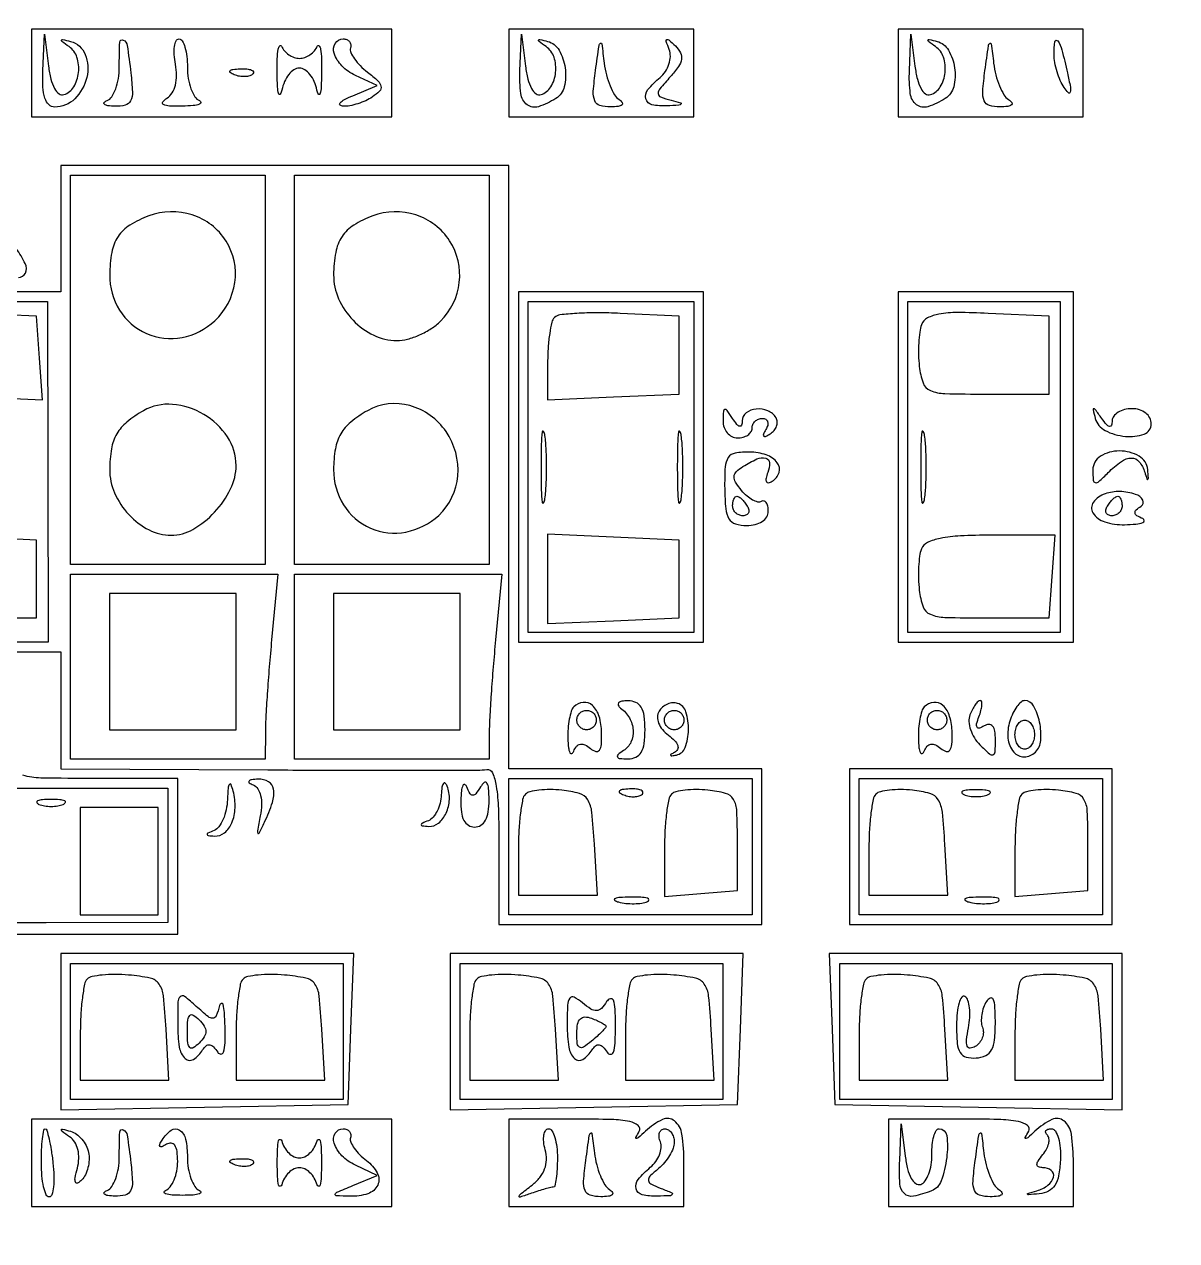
# Model space of a CAD drawing. Extents: x 4 to 1603, y 7 to 792.
# Drawn here: x 1233.2 to 1351.6, y 552.5 to 677.5 of the extents above; entities that cross this region are included whole.
import ezdxf

# ---------------------------------------------------------------- set-up
doc = ezdxf.new("R2010")
doc.units = 0

msp = doc.modelspace()

# ---------------------------------------------------------------- linework, layer by layer
for points in [[(4.463028, 790.750623, 0.090794), (4.267848, 789.688086, 0.000004), (4.202933, 675.011121, 0.000189), (4.180203, 548.51456, 0.000114), (4.244173, 398.5), (4.5, 7.5), (803.751263, 7.249377), (1603.002525, 6.998755), (1602.751263, 399.249377), (1602.5, 791.5), (803.718854, 791.750623, 0.000059), (387.797189, 791.831666, 0.000332), (164.795027, 791.700628, 0.000012), (5.544081, 791.497643, 0.311183)], [(1237.317886, 670.272162, 0.178836), (1238.327549, 671.08086, 0.109038), (1238.820168, 672.546136, 0.106104), (1238.655829, 674.115884, 0.162228), (1237.848393, 675.206304, -0.005656), (1237.117341, 675.731609, -0.312513), (1237.065253, 675.883376, -0.403675), (1237.185467, 675.953533, -0.006782), (1238, 675.743265, -0.235946), (1239.499585, 674.402309, -0.154687), (1239.666859, 672.044519, -0.139221), (1238.42827, 669.844582, -0.197862), (1236.377555, 669, -0.195996), (1235.777066, 669.244791, -0.121262), (1235.369641, 669.90151, -0.067189), (1235.162543, 671.041158, -0.022062), (1235.160037, 672.75), (1235.320074, 676.5), (1235.727923, 673.189295, 0.030425), (1235.972259, 671.872042, 0.063785), (1236.349908, 670.90307, 0.103307), (1236.813252, 670.358423, 0.250393)], [(1286.317886, 670.272162, 0.178836), (1287.327549, 671.08086, 0.109038), (1287.820168, 672.546136, 0.106104), (1287.655829, 674.115884, 0.162228), (1286.848393, 675.206304, -0.005729), (1286.117605, 675.73158, -0.311832), (1286.064993, 675.8844, -0.403373), (1286.18582, 675.955355, -0.006885), (1287, 675.747803, -0.198799), (1288.169908, 674.847575, -0.095471), (1288.79839, 673.025191, -0.094969), (1288.706206, 671.091571, -0.194614), (1287.837492, 669.878403, -0.061592), (1286.046171, 669.030893, -0.250514), (1284.897644, 669.230458, -0.199591), (1284.251727, 670.374901, -0.04064), (1284.160037, 672.75), (1284.320074, 676.5), (1284.727923, 673.189295, 0.030425), (1284.972259, 671.872042, 0.063785), (1285.349908, 670.90307, 0.103307), (1285.813252, 670.358423, 0.250393)], [(1326.317886, 670.272162, 0.178836), (1327.327549, 671.08086, 0.109038), (1327.820168, 672.546136, 0.106104), (1327.655829, 674.115884, 0.162228), (1326.848393, 675.206304, -0.005729), (1326.117605, 675.73158, -0.311832), (1326.064993, 675.8844, -0.403373), (1326.18582, 675.955355, -0.006885), (1327, 675.747803, -0.198799), (1328.169908, 674.847575, -0.095471), (1328.79839, 673.025191, -0.094969), (1328.706206, 671.091571, -0.194614), (1327.837492, 669.878403, -0.061592), (1326.046171, 669.030893, -0.250514), (1324.897644, 669.230458, -0.199591), (1324.251727, 670.374901, -0.04064), (1324.160037, 672.75), (1324.320074, 676.5), (1324.727923, 673.189295, 0.030425), (1324.972259, 671.872042, 0.063785), (1325.349908, 670.90307, 0.103307), (1325.813252, 670.358423, 0.250393)], [(1244.189793, 672.5, -0.017329), (1244.349009, 670.552292, -0.12415), (1244.162802, 669.634297, -0.223224), (1243.618, 669.189768, -0.071031), (1242.549199, 669.078947, -0.022728), (1241.827727, 669.139661, -0.125937), (1241.46914, 669.282867, -0.457969), (1241.45429, 669.464979, -0.102787), (1241.75, 669.662281, 0.156004), (1242.230111, 670.060995, 0.054536), (1242.632812, 670.875274, 0.047701), (1242.907737, 671.930008, 0.039935), (1243, 673.083333, -0.010145), (1243.052614, 675.676173, -0.541786), (1243.408812, 675.888329, -0.246607), (1243.813298, 675.335182, -0.007902)], [(1250, 673.083333, 0.039935), (1250.092263, 671.930008, 0.047701), (1250.367188, 670.875274, 0.054536), (1250.769889, 670.060995, 0.156004), (1251.25, 669.662281, -0.302003), (1251.382033, 669.469571, -0.328904), (1251.251563, 669.287365, -0.057351), (1250.578445, 669.151423, -0.015875), (1249.5, 669.09426, -0.01349), (1248.144311, 669.102083, -0.109163), (1247.545511, 669.255117, -0.461008), (1247.479592, 669.525447, -0.095664), (1247.886911, 669.908945, 0.113249), (1248.42338, 670.450459, 0.076519), (1248.765208, 671.253492, 0.064426), (1248.887465, 672.258732, 0.04534), (1248.775582, 673.393632, -0.030367), (1248.646836, 674.392639, -0.051513), (1248.676717, 675.23438, -0.072647), (1248.844718, 675.811108, -0.2936), (1249.138672, 676, -0.272952), (1249.470597, 675.804214, -0.054504), (1249.746985, 675.143229, -0.043873), (1249.937481, 674.200875, -0.02795)], [(1261.5, 674, 0.084643), (1262.047415, 674.093338, 0.064977), (1262.58983, 674.367188, 0.064791), (1263.045311, 674.772113, 0.08298), (1263.337719, 675.25, -0.5492), (1263.517822, 675.283297, -0.148058), (1263.677129, 674.957813, -0.03272), (1263.77317, 673.958093, -0.011167), (1263.784871, 672.5, -0.009335), (1263.73775, 671.071627, -0.055477), (1263.617146, 670.335938, -0.657312), (1263.461188, 670.314838, -0.088226), (1263.294267, 670.75, 0.055301), (1263.027357, 671.610507, 0.065576), (1262.588436, 672.339062, 0.077044), (1262.052654, 672.832054, 0.14859), (1261.5, 673, 0.14859), (1260.947346, 672.832054, 0.077044), (1260.411564, 672.339062, 0.065576), (1259.972643, 671.610507, 0.055301), (1259.705733, 670.75, -0.088226), (1259.538812, 670.314838, -0.657312), (1259.382854, 670.335938, -0.055477), (1259.26225, 671.071627, -0.009335), (1259.215129, 672.5, -0.011167), (1259.22683, 673.958093, -0.03272), (1259.322871, 674.957813, -0.148058), (1259.482178, 675.283297, -0.5492), (1259.662281, 675.25, 0.08298), (1259.954689, 674.772113, 0.064791), (1260.41017, 674.367188, 0.064977), (1260.952585, 674.093338, 0.084643)], [(1266.75, 675.070582, 0.174289), (1266.788168, 674.608123, 0.046748), (1267.160938, 673.958404, 0.041502), (1267.752796, 673.251821, 0.032703), (1268.5, 672.589585, -0.019868), (1269.572457, 671.68712, -0.160943), (1269.883272, 671.134549, -0.248457), (1269.733465, 670.639443, -0.050097), (1269, 670.034316, -0.0409), (1268.315885, 669.653489, -0.029463), (1267.5, 669.339581, -0.02996), (1266.682846, 669.132254, -0.055209), (1266, 669.078699, -0.170271), (1265.688239, 669.199385, -0.424974), (1265.675, 669.418145, -0.088531), (1266.125045, 669.76094, -0.020034), (1267, 670.166752), (1269.5, 671.206732), (1267.25, 672.25618, -0.087892), (1265.874342, 673.221258, -0.115879), (1265.072269, 674.520781, -0.218069), (1265.181315, 675.534394, -0.264472), (1266, 676, -0.097582), (1266.362254, 675.928621, -0.126349), (1266.632812, 675.726983, -0.12999), (1266.767882, 675.424879, -0.106569)], [(1294.340233, 669.768563, -0.091873), (1294.666434, 669.464735, -0.395295), (1294.638641, 669.224594, -0.1501), (1294.257761, 669.061442, -0.02482), (1293.450801, 669.015313, -0.073529), (1292.373007, 669.166452, -0.227787), (1291.841963, 669.645577, -0.11734), (1291.689723, 670.618584, -0.014794), (1291.9208, 672.75, -0.001166), (1292.281254, 675.309491, -0.183486), (1292.419221, 675.558959, -0.593075), (1292.553161, 675.507326, -0.002328), (1292.810232, 673.50325, 0.032012), (1293.037427, 672.302003, 0.034486), (1293.412391, 671.170026, 0.036812), (1293.868481, 670.255011, 0.117569)], [(1299.600895, 672.111488, 0.010305), (1298.527055, 670.874602, 0.18324), (1298.35797, 670.38398, 0.304268), (1298.602537, 670.042351, 0.026458), (1299.674524, 669.703861, -0.007388), (1300.64342, 669.438084, -0.518622), (1300.689999, 669.302729, -0.222831), (1300.487435, 669.190257, -0.004213), (1299.25, 669.116001, -0.064976), (1297.711157, 669.236676, -0.289224), (1297.090377, 669.839966, -0.234331), (1297.306015, 670.787554, -0.048528), (1298.545509, 672.037769, 0.074048), (1299.09102, 672.647033, 0.066578), (1299.459378, 673.410646, 0.069787), (1299.601872, 674.20657, 0.100664), (1299.486263, 674.910214, -0.01009), (1299.18716, 675.74693, -0.356919), (1299.255644, 675.927494, -0.327722), (1299.456509, 675.905156, -0.009377), (1300.117126, 675.273629, -0.076402), (1300.639878, 674.566578, -0.162909), (1300.747659, 673.903575, -0.115001), (1300.437625, 673.151097, -0.028944)], [(1334.340233, 669.768563, -0.091873), (1334.666434, 669.464735, -0.395295), (1334.638641, 669.224594, -0.1501), (1334.257761, 669.061442, -0.02482), (1333.450801, 669.015313, -0.073529), (1332.373007, 669.166452, -0.227787), (1331.841963, 669.645577, -0.11734), (1331.689723, 670.618584, -0.014794), (1331.9208, 672.75, -0.001166), (1332.281254, 675.309491, -0.183486), (1332.419221, 675.558959, -0.593075), (1332.553161, 675.507326, -0.002328), (1332.810232, 673.50325, 0.032012), (1333.037427, 672.302003, 0.034486), (1333.412391, 671.170026, 0.036812), (1333.868481, 670.255011, 0.117569)], [(1340.3897, 672.5, -0.007762), (1340.689267, 671.055884, -0.103987), (1340.679463, 670.51761, -0.593089), (1340.484564, 670.462681, -0.045015), (1340.04569, 671, -0.047271), (1339.655522, 671.713434, -0.028277), (1339.324302, 672.622396, -0.028137), (1339.094979, 673.573318, -0.043125), (1339.015313, 674.416667, -0.036193), (1339.09968, 675.725614, -0.677836), (1339.386415, 675.796599, -0.092061), (1339.810885, 674.891417, -0.008705)], [(1256.729167, 672.395833, -0.126455), (1256.402231, 672.202593, -0.060344), (1255.916927, 672.123424, -0.05415), (1255.359369, 672.160852, -0.051402), (1254.8125, 672.316886, -0.054073), (1254.395823, 672.538436, -0.470617), (1254.37858, 672.720685, -0.168741), (1254.670344, 672.862007, -0.018894), (1255.416667, 672.921053, -0.028489), (1256.112848, 672.910055, -0.077125), (1256.592839, 672.799335, -0.208169), (1256.77538, 672.614691, -0.296942)], [(1246.02823, 657.818785, 0.051614), (1244.085199, 656.858802, 0.106534), (1242.879631, 655.679717, 0.101328), (1242.23127, 654.06706, 0.043711), (1242.015313, 651.75, 0.140684), (1243.035359, 648.12036, 0.152629), (1245.80171, 645.721469, 0.15235), (1249.445933, 645.322365, 0.140089), (1252.811439, 647.038955, 0.170723), (1254.868356, 650.965093, 0.178369), (1253.965137, 655.231519, 0.176574), (1250.497062, 657.920901, 0.168007)], [(1269.02823, 657.818785, 0.051614), (1267.085199, 656.858802, 0.106534), (1265.879631, 655.679717, 0.101328), (1265.23127, 654.06706, 0.043711), (1265.015313, 651.75, 0.105857), (1265.524509, 649.305432, 0.087488), (1267.009829, 647.091004, 0.088692), (1269.141103, 645.541881, 0.113382), (1271.5, 645, 0.065559), (1272.603108, 645.145262, 0.03911), (1273.853125, 645.5875, 0.038504), (1275.050827, 646.234353, 0.053359), (1276, 647, 0.169176), (1277.923312, 650.979325, 0.173582), (1276.930769, 655.243361, 0.173216), (1273.455051, 657.914971, 0.168584)], [(1221.412481, 646.632526, 0.057419), (1221.218171, 645.876891, 0.020474), (1221.111175, 644.766246, 0.020002), (1221.092462, 643.527045, 0.022282), (1221.175426, 642.334473, 0.063123), (1221.585915, 640.657732, 0.200372), (1222.366623, 639.839076, 0.086126), (1223.938687, 639.451388, 0.006591), (1228.309797, 639.202947), (1235.119594, 638.905894), (1234.809797, 643.202947), (1234.5, 647.5), (1228.237055, 647.798053, 0.010972), (1225.111669, 647.878112, 0.043231), (1223.194258, 647.719097, 0.079491), (1222.02259, 647.320649, 0.181438)], [(1287.70896, 647.375627, 0.138847), (1287.432642, 646.881019, 0.020059), (1287.208257, 645.735461, 0.02146), (1287.051891, 644.324857, 0.016873), (1287, 642.787643), (1287, 638.90862), (1293.75, 639.20431), (1300.5, 639.5), (1300.5, 643.5), (1300.5, 647.5), (1294.45896, 647.792294, 0.011417), (1292.093168, 647.852668, 0.016084), (1289.984219, 647.790469, 0.012254), (1288.26273, 647.641784, 0.170302)], [(1325.412481, 646.632526, 0.057419), (1325.218171, 645.876891, 0.020474), (1325.111175, 644.766246, 0.020002), (1325.092462, 643.527045, 0.022282), (1325.175426, 642.334473, 0.057813), (1325.569323, 640.64847, 0.211087), (1326.309386, 639.871502, 0.092045), (1327.789945, 639.555805, 0.006627), (1332, 639.5), (1338.5, 639.5), (1338.5, 643.5), (1338.5, 647.5), (1332.237055, 647.798053, 0.010972), (1329.111669, 647.878112, 0.043231), (1327.194258, 647.719097, 0.079491), (1326.02259, 647.320649, 0.181438)], [(1245.5, 637.796882, 0.042469), (1243.777814, 636.624629, 0.091624), (1242.74173, 635.408267, 0.089862), (1242.197187, 633.886085, 0.039706), (1242.015313, 631.75, 0.105468), (1242.515905, 629.337445, 0.08445), (1243.980768, 627.117364, 0.086403), (1246.060054, 625.547586, 0.119131), (1248.325686, 625, 0.131571), (1250.572252, 625.601579, 0.074431), (1252.792837, 627.3676, 0.073117), (1254.437795, 629.749633, 0.115103), (1255, 632.159464, 0.147635), (1254.114073, 635.094474, 0.112707), (1251.669213, 637.418322, 0.113302), (1248.469539, 638.442983, 0.150376)], [(1268.5, 637.796882, 0.042469), (1266.777814, 636.624629, 0.091624), (1265.74173, 635.408267, 0.089862), (1265.197187, 633.886085, 0.039706), (1265.015313, 631.75, 0.140684), (1266.035359, 628.12036, 0.152629), (1268.80171, 625.721469, 0.15235), (1272.445933, 625.322365, 0.140089), (1275.811439, 627.038955, 0.188111), (1277.773149, 631.111473, 0.170099), (1276.56687, 635.64686, 0.176997), (1272.849445, 638.320483, 0.199041)], [(1305.015313, 636.75, 0.08452), (1305.123084, 636.081711, 0.094034), (1305.445123, 635.514063, 0.101436), (1305.929049, 635.13455, 0.116238), (1306.5, 635, 0.064853), (1307.073457, 635.074694, 0.082425), (1307.559375, 635.29375, 0.098894), (1307.884432, 635.618646, 0.148195), (1308, 636, -0.105053), (1308.081062, 636.381556, -0.099167), (1308.311086, 636.70625, -0.09642), (1308.654762, 636.923877, -0.093332), (1309.059017, 637, -0.132745), (1309.403738, 636.906838, -0.19028), (1309.59735, 636.660863, -0.143226), (1309.599686, 636.287383, -0.068937), (1309.404508, 635.845492, 0.028948), (1309.154868, 635.383813, 0.323892), (1309.191836, 635.19018, 0.309012), (1309.391571, 635.158708, 0.02762), (1309.861803, 635.41459, 0.078004), (1310.265683, 635.761221, 0.090333), (1310.519692, 636.199089, 0.100781), (1310.586571, 636.658364, 0.124968), (1310.457295, 637.069098, 0.157743), (1309.612873, 637.786595, 0.12135), (1308.409705, 637.968297, 0.14257), (1307.392522, 637.568066, 0.228994), (1306.984687, 636.75, -0.066727), (1306.918023, 636.295085, -0.405416), (1306.730859, 636.1875, -0.167501), (1306.440231, 636.378141, -0.021149), (1306, 637, 0.011213), (1305.436556, 637.830411, 0.309569), (1305.201904, 637.916542, 0.327416), (1305.047261, 637.728916, 0.011938)], [(1343.250988, 637, 0.212902), (1344.25864, 635.759424, 0.092988), (1346.338498, 635.153121, 0.110703), (1348.264281, 635.389827, 0.317019), (1349, 636.433578, 0.12005), (1348.850282, 637.048156, 0.107528), (1348.430801, 637.554197, 0.094517), (1347.786901, 637.886108, 0.071992), (1347, 638, 0.060533), (1346.234059, 637.90693, 0.078496), (1345.583002, 637.632812, 0.095937), (1345.144102, 637.226823, 0.156456), (1344.984687, 636.75, -0.072317), (1344.9121, 636.290375, -0.393062), (1344.712428, 636.175849, -0.161814), (1344.396179, 636.369357, -0.021325), (1343.908556, 637, 0.003175), (1343.249332, 637.919701, 0.240097), (1343.091749, 638, 0.486784), (1343.017841, 637.905699, 0.005336)], [(1286.320074, 632, 0.005179), (1286.344207, 629.670434, 0.025693), (1286.43855, 628.364062, 0.707215), (1286.576315, 628.333801, 0.108536), (1286.723396, 628.75, 0.019375), (1286.849065, 630.229765, 0.011494), (1286.889766, 632, 0.011494), (1286.849065, 633.770235, 0.019375), (1286.723396, 635.25, 0.108536), (1286.576315, 635.666199, 0.707215), (1286.43855, 635.635938, 0.025693), (1286.344207, 634.329566, 0.005179)], [(1300.320074, 632, 0.005179), (1300.344207, 629.670434, 0.025693), (1300.43855, 628.364062, 0.707215), (1300.576315, 628.333801, 0.108536), (1300.723396, 628.75, 0.019375), (1300.849065, 630.229765, 0.011494), (1300.889766, 632, 0.011494), (1300.849065, 633.770235, 0.019375), (1300.723396, 635.25, 0.108536), (1300.576315, 635.666199, 0.707215), (1300.43855, 635.635938, 0.025693), (1300.344207, 634.329566, 0.005179)], [(1325.320074, 632, 0.005179), (1325.344207, 629.670434, 0.025693), (1325.43855, 628.364062, 0.707215), (1325.576315, 628.333801, 0.108536), (1325.723396, 628.75, 0.019375), (1325.849065, 630.229765, 0.011494), (1325.889766, 632, 0.011494), (1325.849065, 633.770235, 0.019375), (1325.723396, 635.25, 0.108536), (1325.576315, 635.666199, 0.707215), (1325.43855, 635.635938, 0.025693), (1325.344207, 634.329566, 0.005179)], [(1305.183385, 629.795548, 0.018979), (1305.291227, 627.713673, 0.112691), (1305.625699, 626.684216, 0.187572), (1306.285701, 626.17052, 0.072765), (1307.451217, 626, 0.059745), (1308.323961, 626.104658, 0.085892), (1309.03627, 626.414302, 0.105933), (1309.500203, 626.884877, 0.142761), (1309.666667, 627.456011, 0.048843), (1309.615103, 627.982597, 0.106308), (1309.455159, 628.3536, 0.182988), (1309.218948, 628.511746, 0.197918), (1308.94664, 628.467022, -0.200992), (1308.577346, 628.408609, -0.066777), (1308.056539, 628.612519, -0.053918), (1307.477761, 629.020727, -0.039038), (1306.927609, 629.587226, -0.03194), (1306.299618, 630.450588, -0.156307), (1306.149324, 631.027381, -0.189366), (1306.374741, 631.519538, -0.050749), (1307.064302, 632.060903, -0.034768), (1308.4948, 632.832502, -0.166679), (1309.404015, 632.918986, -0.339628), (1309.789551, 632.442713, -0.098339), (1309.618443, 631.448062, 0.034302), (1309.433067, 630.844153, 0.17307), (1309.472405, 630.499031, 0.338366), (1309.686638, 630.392352, 0.09101), (1310.064241, 630.539703, 0.179589), (1310.769596, 631.445112, 0.246374), (1310.591355, 632.443417, 0.147845), (1309.458049, 633.248096, 0.076739), (1307.732309, 633.545548, 0.046244), (1306.266793, 633.435554, 0.204397), (1305.554349, 632.978321, 0.136375), (1305.228924, 632.01539, 0.017158)], [(1343, 631.725037, 0.017859), (1343.038718, 630.641409, 0.340542), (1343.25, 630.404308, 0.236654), (1343.610208, 630.507221, 0.010588), (1344.571429, 631.428571, -0.040108), (1345.925995, 632.58166, -0.154012), (1346.964018, 632.924993, -0.230715), (1347.753472, 632.553634, -0.094463), (1348.324888, 631.480397, 0.005908), (1348.554768, 630.769365, 0.52231), (1348.645848, 630.742819, 0.246403), (1348.705286, 630.880116, 0.004136), (1348.634635, 631.730397, 0.243855), (1347.744293, 633.120838, 0.13171), (1345.729035, 633.659016, 0.137797), (1343.775619, 633.108239, 0.261237)], [(1307.5, 628, -0.082592), (1307.656512, 627.6179, -0.161196), (1307.6254, 627.29375, -0.182303), (1307.413961, 627.078288, -0.108972), (1307.059017, 627, -0.093332), (1306.654762, 627.076123, -0.09642), (1306.311086, 627.29375, -0.099167), (1306.081062, 627.618444, -0.105053), (1306, 628, -0.042167), (1306.032345, 628.382849, -0.061769), (1306.129539, 628.70625, -0.081139), (1306.272352, 628.92554, -0.210953), (1306.440983, 629, -0.151918), (1306.65171, 628.934461, -0.038439), (1306.933975, 628.70625, -0.035638), (1307.231006, 628.382774, -0.029505)], [(1344.25, 629.25391, 0.151755), (1343.057952, 628.392462, 0.310966), (1343.013059, 627.293764, 0.178989), (1344.231099, 626.359255, 0.081302), (1346.25, 626.078947, 0.015861), (1347.417929, 626.144426, 0.057627), (1348.144886, 626.293947, 0.332871), (1348.283161, 626.491724, 0.29835), (1348.136847, 626.699998, -0.03767), (1347.521549, 627.000119, -0.232391), (1347.332634, 627.285342, -0.248944), (1347.448927, 627.594636, -0.042428), (1347.971382, 627.982313, 0.410145), (1348.123122, 628.605673, 0.177291), (1347.390843, 629.198078, 0.076146), (1345.786219, 629.485536, 0.087681)], [(1346, 628, -0.105053), (1345.918938, 627.618444, -0.099167), (1345.688914, 627.29375, -0.09642), (1345.345238, 627.076123, -0.093332), (1344.940983, 627, -0.108972), (1344.586039, 627.078288, -0.182303), (1344.3746, 627.29375, -0.161196), (1344.343488, 627.6179, -0.082592), (1344.5, 628, -0.029505), (1344.768994, 628.382774, -0.035638), (1345.066025, 628.70625, -0.038439), (1345.34829, 628.934461, -0.151918), (1345.559017, 629, -0.210953), (1345.727648, 628.92554, -0.081139), (1345.870461, 628.70625, -0.061769), (1345.967655, 628.382849, -0.042167)], [(1325.394042, 623.584473, 0.058637), (1325.206621, 622.848226, 0.020187), (1325.105758, 621.75213, 0.019741), (1325.091117, 620.523517, 0.021616), (1325.175426, 619.334473, 0.057813), (1325.569323, 617.64847, 0.211087), (1326.309386, 616.871502, 0.092045), (1327.789945, 616.555805, 0.006627), (1332, 616.5), (1338.5, 616.5), (1338.807498, 620.75), (1339.114996, 625), (1332.526113, 625, 0.011581), (1329.390024, 624.927353, 0.037419), (1327.322391, 624.675681, 0.06049), (1326.009422, 624.245294, 0.194083)], [(1221.412481, 623.632526, 0.057419), (1221.218171, 622.876891, 0.020474), (1221.111175, 621.766246, 0.020002), (1221.092462, 620.527045, 0.022282), (1221.175426, 619.334473, 0.057813), (1221.569323, 617.64847, 0.211087), (1222.309386, 616.871502, 0.092045), (1223.789945, 616.555805, 0.006627), (1228, 616.5), (1234.5, 616.5), (1234.5, 620.5), (1234.5, 624.5), (1228.237055, 624.798053, 0.010972), (1225.111669, 624.878112, 0.043231), (1223.194258, 624.719097, 0.079491), (1222.02259, 624.320649, 0.181438)], [(1258.651714, 614.25, 0.003302), (1258.407151, 611.464062, 0.003302), (1258.199394, 608.675, 0.003229), (1258.049838, 606.237945, 0.013063), (1258.007109, 604.75), (1258, 602), (1248, 602), (1238, 602), (1238, 611.5), (1238, 621), (1248.644605, 621), (1259.28921, 621)], [(1281.651714, 614.25, 0.003302), (1281.407151, 611.464062, 0.003302), (1281.199394, 608.675, 0.003229), (1281.049838, 606.237945, 0.013063), (1281.007109, 604.75), (1281, 602), (1271, 602), (1261, 602), (1261, 611.5), (1261, 621), (1271.644605, 621), (1282.28921, 621)], [(1289.6875, 607.354167, 0.121401), (1289.426766, 606.9229, 0.02956), (1289.225144, 606.109766, 0.028573), (1289.09929, 605.122716, 0.025065), (1289.078947, 604.083333, 0.018868), (1289.141858, 603.163451, 0.08196), (1289.286954, 602.638302, 0.424772), (1289.475593, 602.572778, 0.182016), (1289.676193, 602.791738, -0.076955), (1289.980305, 603.304659, -0.179568), (1290.360445, 603.525685, -0.159494), (1290.826353, 603.457643, -0.057911), (1291.393053, 603.088758, 0.094961), (1291.946458, 602.784006, 0.328017), (1292.312349, 602.905219, 0.138724), (1292.516088, 603.478827, 0.020774), (1292.545807, 604.713829, 0.066908), (1292.291496, 606.384055, 0.135902), (1291.59715, 607.504287, 0.215415), (1290.659246, 607.81659, 0.172296)], [(1294.5, 607.234687, -0.106297), (1295.395735, 606.224396, -0.111588), (1295.777042, 604.952704, -0.122852), (1295.561093, 603.734337, -0.147468), (1294.802786, 602.856954, 0.026024), (1294.220091, 602.44335, 0.362169), (1294.170964, 602.208877, 0.256333), (1294.410073, 602.052043, 0.017478), (1295.25, 602.015313, 0.109684), (1296.060488, 602.187846, 0.15427), (1296.605443, 602.679836, 0.101429), (1296.910109, 603.57474, 0.031504), (1297, 605, 0.031504), (1296.910109, 606.42526, 0.101429), (1296.605443, 607.320164, 0.15427), (1296.060488, 607.812154, 0.109684), (1295.25, 607.984687, 0.037791), (1294.624842, 607.931864, 0.157676), (1294.29265, 607.762025, 0.327951), (1294.255562, 607.519256, 0.114236)], [(1298.438866, 606.901083, 0.136615), (1298.275446, 606.337074, 0.096336), (1298.395304, 605.684348, 0.080729), (1298.785585, 605.025504, 0.060956), (1299.400228, 604.449297, -0.039092), (1300.046422, 603.894417, -0.111177), (1300.360625, 603.395134, -0.20079), (1300.337673, 602.986161, -0.167662), (1300.028003, 602.676001, 0.018138), (1299.66204, 602.480695, 0.446203), (1299.641195, 602.380398, 0.277247), (1299.76606, 602.328278, 0.013606), (1300.225, 602.408333, 0.260187), (1301.12863, 603.18345, 0.082879), (1301.47073, 604.988155, 0.081254), (1301.210272, 606.833802, 0.241195), (1300.341641, 607.719453, 0.10464), (1299.843, 607.776157, 0.077879), (1299.304877, 607.638331, 0.074119), (1298.810376, 607.332322, 0.078941)], [(1325.6875, 607.354167, 0.121401), (1325.426766, 606.9229, 0.02956), (1325.225144, 606.109766, 0.028573), (1325.09929, 605.122716, 0.025065), (1325.078947, 604.083333, 0.018868), (1325.141858, 603.163451, 0.08196), (1325.286954, 602.638302, 0.424772), (1325.475593, 602.572778, 0.182016), (1325.676193, 602.791738, -0.076955), (1325.980305, 603.304659, -0.179568), (1326.360445, 603.525685, -0.159494), (1326.826353, 603.457643, -0.057911), (1327.393053, 603.088758, 0.094961), (1327.946458, 602.784006, 0.328017), (1328.312349, 602.905219, 0.138724), (1328.516088, 603.478827, 0.020774), (1328.545807, 604.713829, 0.066908), (1328.291496, 606.384055, 0.135902), (1327.59715, 607.504287, 0.215415), (1326.659246, 607.81659, 0.172296)], [(1330.371488, 606.525699, 0.111492), (1330.272391, 605.843926, 0.061639), (1330.441088, 605.015317, 0.056807), (1330.834206, 604.174751, 0.058679), (1331.402873, 603.45427, 0.011815), (1332.384817, 602.517669, 0.271495), (1332.75, 602.440624, 0.307192), (1332.96431, 602.721116, 0.014088), (1333, 603.987588, 0.039254), (1332.931022, 604.864854, 0.134959), (1332.697561, 605.380377, 0.234399), (1332.32231, 605.546508, 0.128163), (1331.830061, 605.394972, -0.059284), (1331.347692, 605.170736, -0.357523), (1331.108364, 605.263564, -0.196415), (1331.063986, 605.613414, -0.026179), (1331.298676, 606.335955, 0.024874), (1331.507844, 606.97425, 0.045997), (1331.60278, 607.511187, 0.068698), (1331.58281, 607.879908, 0.359234), (1331.43723, 608, 0.197773), (1331.207674, 607.905504, 0.040989), (1330.917919, 607.566924, 0.037266), (1330.624716, 607.09022, 0.027636)], [(1334.468051, 605.899337, 0.100705), (1334.279803, 604.14009, 0.149613), (1334.866357, 602.71782, 0.226384), (1335.942354, 602.214732, 0.196858), (1337.099337, 602.699337, 0.180334), (1337.653802, 603.912913, 0.069167), (1337.528798, 605.793236, 0.073743), (1336.919341, 607.453993, 0.274569), (1336, 608, 0.184208), (1335.621305, 607.855582, 0.053058), (1335.193085, 607.38293, 0.045662), (1334.786854, 606.70345, 0.035077)], [(1292, 606, -0.099038), (1291.923658, 605.618362, -0.097945), (1291.70625, 605.29375, -0.097945), (1291.381638, 605.076342, -0.099038), (1291, 605, -0.099038), (1290.618362, 605.076342, -0.097945), (1290.29375, 605.29375, -0.097945), (1290.076342, 605.618362, -0.099038), (1290, 606, -0.099038), (1290.076342, 606.381638, -0.097945), (1290.29375, 606.70625, -0.097945), (1290.618362, 606.923658, -0.099038), (1291, 607, -0.099038), (1291.381638, 606.923658, -0.097945), (1291.70625, 606.70625, -0.097945), (1291.923658, 606.381638, -0.099038)], [(1301, 606, -0.099038), (1300.923658, 605.618362, -0.097945), (1300.70625, 605.29375, -0.097945), (1300.381638, 605.076342, -0.099038), (1300, 605, -0.099038), (1299.618362, 605.076342, -0.097945), (1299.29375, 605.29375, -0.097945), (1299.076342, 605.618362, -0.099038), (1299, 606, -0.099038), (1299.076342, 606.381638, -0.097945), (1299.29375, 606.70625, -0.097945), (1299.618362, 606.923658, -0.099038), (1300, 607, -0.099038), (1300.381638, 606.923658, -0.097945), (1300.70625, 606.70625, -0.097945), (1300.923658, 606.381638, -0.099038)], [(1328, 606, -0.099038), (1327.923658, 605.618362, -0.097945), (1327.70625, 605.29375, -0.097945), (1327.381638, 605.076342, -0.099038), (1327, 605, -0.099038), (1326.618362, 605.076342, -0.097945), (1326.29375, 605.29375, -0.097945), (1326.076342, 605.618362, -0.099038), (1326, 606, -0.099038), (1326.076342, 606.381638, -0.097945), (1326.29375, 606.70625, -0.097945), (1326.618362, 606.923658, -0.099038), (1327, 607, -0.099038), (1327.381638, 606.923658, -0.097945), (1327.70625, 606.70625, -0.097945), (1327.923658, 606.381638, -0.099038)], [(1337, 604.5, -0.064853), (1336.925306, 603.926543, -0.082425), (1336.70625, 603.440625, -0.098894), (1336.381354, 603.115568, -0.148195), (1336, 603, -0.148195), (1335.618646, 603.115568, -0.098894), (1335.29375, 603.440625, -0.082425), (1335.074694, 603.926543, -0.064853), (1335, 604.5, -0.064853), (1335.074694, 605.073457, -0.082425), (1335.29375, 605.559375, -0.098894), (1335.618646, 605.884432, -0.148195), (1336, 606, -0.148195), (1336.381354, 605.884432, -0.098894), (1336.70625, 605.559375, -0.082425), (1336.925306, 605.073457, -0.064853)], [(1254.116001, 597.833333, -0.042618), (1253.979179, 596.775754, -0.048264), (1253.666888, 595.801837, -0.054442), (1253.238019, 595.044969, -0.141678), (1252.75, 594.662281, 0.01027), (1252.10877, 594.388093, 0.30932), (1252.02218, 594.245655, 0.36718), (1252.126789, 594.135049, 0.011982), (1252.781385, 594.078947, 0.191163), (1253.810923, 594.41583, 0.121215), (1254.570024, 595.444936, 0.092435), (1254.896709, 596.9781, 0.069895), (1254.700575, 598.691587, 0.02767), (1254.482625, 599.374668, 0.606064), (1254.31915, 599.393862, 0.13111), (1254.187087, 599.017184, 0.008251)], [(1256.748281, 599.338292, -0.155477), (1257.222139, 598.945528, -0.085851), (1257.517111, 598.245775, -0.065372), (1257.609657, 597.295622, -0.039216), (1257.482912, 596.16724, 0.002433), (1257.189187, 594.600991, 0.190892), (1257.237544, 594.358369, 0.581794), (1257.365456, 594.365672, 0.004618), (1257.914347, 595.5, 0.030603), (1258.732357, 597.54653, 0.117592), (1258.847862, 598.902848, 0.230149), (1258.326516, 599.66233, 0.141402), (1257.25, 599.921053, 0.021172), (1256.585408, 599.862806, 0.184613), (1256.329296, 599.724591, 0.448952), (1256.352883, 599.548504, 0.052565)], [(1276.078947, 598.333333, -0.052386), (1275.955917, 597.467174, -0.054028), (1275.656003, 596.654962, -0.059791), (1275.234573, 596.013284, -0.122283), (1274.75, 595.662281, 0.01027), (1274.10877, 595.388093, 0.30932), (1274.02218, 595.245655, 0.36718), (1274.126789, 595.135049, 0.011982), (1274.781385, 595.078947, 0.19134), (1275.788991, 595.409034, 0.112291), (1276.570267, 596.431512, 0.096643), (1276.908845, 597.838619, 0.106757), (1276.673277, 599.217011, 0.11146), (1276.472137, 599.508521, 0.459692), (1276.286098, 599.486664, 0.117486), (1276.140493, 599.097678, 0.021967)], [(1278.078947, 597.75, 0.037787), (1278.135224, 596.549368, 0.088877), (1278.399144, 595.695175, 0.131519), (1278.86143, 595.187351, 0.143668), (1279.5, 595, 0.145727), (1280.136352, 595.189491, 0.124872), (1280.611098, 595.705781, 0.086259), (1280.898394, 596.564226, 0.039127), (1280.984687, 597.75, 0.014747), (1280.940881, 598.998959, 0.12574), (1280.768808, 599.52754, 0.448279), (1280.494152, 599.572729, 0.081754), (1280.105738, 599.136847, -0.022213), (1279.609949, 598.426195, -0.233412), (1279.30107, 598.273695, -0.275386), (1279.027095, 598.436975, -0.029355), (1278.699998, 599.136847, 0.186331), (1278.49066, 599.362938, 0.424319), (1278.293947, 599.291761, 0.079776), (1278.143369, 598.729845, 0.018478)], [(1284.71406, 598.380727, 0.149786), (1284.434276, 597.853698, 0.015667), (1284.209755, 596.45663, 0.018316), (1284.052124, 594.736579, 0.013691), (1284, 592.833333), (1284, 588), (1288.05226, 588), (1292.104519, 588), (1291.80226, 593.25, 0.010772), (1291.542779, 596.525481, 0.110728), (1291.116842, 597.805833, 0.190557), (1290.264449, 598.457175, 0.04459), (1288.46406, 598.797393, 0.023563), (1287.249413, 598.85882, 0.028525), (1286.110172, 598.797672, 0.029193), (1285.179428, 598.638837, 0.140413)], [(1294.8125, 598.316886, 0.051402), (1295.359369, 598.160852, 0.05415), (1295.916927, 598.123424, 0.060344), (1296.402231, 598.202593, 0.126455), (1296.729167, 598.395833, 0.296942), (1296.77538, 598.614691, 0.208169), (1296.592839, 598.799335, 0.077125), (1296.112848, 598.910055, 0.028489), (1295.416667, 598.921053, 0.018894), (1294.670344, 598.862007, 0.168741), (1294.37858, 598.720685, 0.470617), (1294.395823, 598.538436, 0.054073)], [(1299.71406, 598.380727, 0.15038), (1299.434187, 597.852045, 0.015426), (1299.209755, 596.438898, 0.018142), (1299.052116, 594.699347, 0.013524), (1299, 592.772968), (1299, 587.879269), (1302.75, 588.189635), (1306.5, 588.5), (1306.5, 593.5, 0.010841), (1306.431656, 596.651797, 0.11983), (1306.083333, 597.854592, 0.200681), (1305.279819, 598.470885, 0.040158), (1303.46406, 598.797393, 0.023563), (1302.249413, 598.85882, 0.028525), (1301.110172, 598.797672, 0.029193), (1300.179428, 598.638837, 0.140413)], [(1320.71406, 598.380727, 0.149786), (1320.434276, 597.853698, 0.015667), (1320.209755, 596.45663, 0.018316), (1320.052124, 594.736579, 0.013691), (1320, 592.833333), (1320, 588), (1324.05226, 588), (1328.104519, 588), (1327.80226, 593.25, 0.010772), (1327.542779, 596.525481, 0.110728), (1327.116842, 597.805833, 0.190557), (1326.264449, 598.457175, 0.04459), (1324.46406, 598.797393, 0.023563), (1323.249413, 598.85882, 0.028525), (1322.110172, 598.797672, 0.029193), (1321.179428, 598.638837, 0.140413)], [(1329.75, 598.337719, 0.057986), (1330.320008, 598.181385, 0.037979), (1331, 598.12966, 0.037979), (1331.679992, 598.181385, 0.057986), (1332.25, 598.337719, 0.174857), (1332.459382, 598.525001, 0.447206), (1332.398438, 598.693942, 0.078554), (1331.89144, 598.810911, 0.017491), (1331, 598.842105, 0.017491), (1330.10856, 598.810911, 0.078554), (1329.601562, 598.693942, 0.447206), (1329.540618, 598.525001, 0.174857)], [(1335.71406, 598.380727, 0.15038), (1335.434187, 597.852045, 0.015426), (1335.209755, 596.438898, 0.018142), (1335.052116, 594.699347, 0.013524), (1335, 592.772968), (1335, 587.879269), (1338.75, 588.189635), (1342.5, 588.5), (1342.5, 593.5, 0.010841), (1342.431656, 596.651797, 0.11983), (1342.083333, 597.854592, 0.200681), (1341.279819, 598.470885, 0.040158), (1339.46406, 598.797393, 0.023563), (1338.249413, 598.85882, 0.028525), (1337.110172, 598.797672, 0.029193), (1336.179428, 598.638837, 0.140413)], [(1234.75, 597.337719, 0.057986), (1235.320008, 597.181385, 0.037979), (1236, 597.12966, 0.037979), (1236.679992, 597.181385, 0.057986), (1237.25, 597.337719, 0.174857), (1237.459382, 597.525001, 0.447206), (1237.398438, 597.693942, 0.078554), (1236.89144, 597.810911, 0.017491), (1236, 597.842105, 0.017491), (1235.10856, 597.810911, 0.078554), (1234.601562, 597.693942, 0.447206), (1234.540618, 597.525001, 0.174857)], [(1294.269032, 587.307009, 0.037336), (1295.036634, 587.167106, 0.029507), (1295.880008, 587.127736, 0.030339), (1296.671085, 587.185595, 0.06278), (1297.269032, 587.344063, 0.31318), (1297.386009, 587.52287, 0.333666), (1297.257153, 587.684921, 0.052471), (1296.580113, 587.787295, 0.014395), (1295.5, 587.805051, 0.012823), (1294.431793, 587.764444, 0.080377), (1293.900903, 587.643467, 0.597527), (1293.883358, 587.48334, 0.087174)], [(1330.269032, 587.307009, 0.037336), (1331.036634, 587.167106, 0.029507), (1331.880008, 587.127736, 0.030339), (1332.671085, 587.185595, 0.06278), (1333.269032, 587.344063, 0.31318), (1333.386009, 587.52287, 0.333666), (1333.257153, 587.684921, 0.052471), (1332.580113, 587.787295, 0.014395), (1331.5, 587.805051, 0.012823), (1330.431793, 587.764444, 0.080377), (1329.900903, 587.643467, 0.597527), (1329.883358, 587.48334, 0.087174)], [(1239.714259, 579.380925, 0.149772), (1239.434399, 578.853788, 0.015672), (1239.209813, 577.456688, 0.01832), (1239.052139, 575.736593, 0.013695), (1239, 573.833333), (1239, 569), (1243.55226, 569), (1248.104519, 569), (1247.80226, 574.25, 0.010352), (1247.535239, 577.657053, 0.127257), (1247.089284, 578.870946, 0.192958), (1246.170321, 579.478741, 0.029794), (1243.964259, 579.797592, 0.020091), (1242.558152, 579.859209, 0.025341), (1241.257328, 579.797953, 0.024855), (1240.200341, 579.640985, 0.148137)], [(1255.714259, 579.380925, 0.149772), (1255.434399, 578.853788, 0.015672), (1255.209813, 577.456688, 0.01832), (1255.052139, 575.736593, 0.013695), (1255, 573.833333), (1255, 569), (1259.55226, 569), (1264.104519, 569), (1263.80226, 574.25, 0.010352), (1263.535239, 577.657053, 0.127257), (1263.089284, 578.870946, 0.192958), (1262.170321, 579.478741, 0.029794), (1259.964259, 579.797592, 0.020091), (1258.558152, 579.859209, 0.025341), (1257.257328, 579.797953, 0.024855), (1256.200341, 579.640985, 0.148137)], [(1279.714259, 579.380925, 0.149772), (1279.434399, 578.853788, 0.015672), (1279.209813, 577.456688, 0.01832), (1279.052139, 575.736593, 0.013695), (1279, 573.833333), (1279, 569), (1283.55226, 569), (1288.104519, 569), (1287.80226, 574.25, 0.010352), (1287.535239, 577.657053, 0.127257), (1287.089284, 578.870946, 0.192958), (1286.170321, 579.478741, 0.029794), (1283.964259, 579.797592, 0.020091), (1282.558152, 579.859209, 0.025341), (1281.257328, 579.797953, 0.024855), (1280.200341, 579.640985, 0.148137)], [(1295.714259, 579.380925, 0.149772), (1295.434399, 578.853788, 0.015672), (1295.209813, 577.456688, 0.01832), (1295.052139, 575.736593, 0.013695), (1295, 573.833333), (1295, 569), (1299.55226, 569), (1304.104519, 569), (1303.80226, 574.25, 0.010352), (1303.535239, 577.657053, 0.127257), (1303.089284, 578.870946, 0.192958), (1302.170321, 579.478741, 0.029794), (1299.964259, 579.797592, 0.020091), (1298.558152, 579.859209, 0.025341), (1297.257328, 579.797953, 0.024855), (1296.200341, 579.640985, 0.148137)], [(1319.714259, 579.380925, 0.149772), (1319.434399, 578.853788, 0.015672), (1319.209813, 577.456688, 0.01832), (1319.052139, 575.736593, 0.013695), (1319, 573.833333), (1319, 569), (1323.55226, 569), (1328.104519, 569), (1327.80226, 574.25, 0.010352), (1327.535239, 577.657053, 0.127257), (1327.089284, 578.870946, 0.192958), (1326.170321, 579.478741, 0.029794), (1323.964259, 579.797592, 0.020091), (1322.558152, 579.859209, 0.025341), (1321.257328, 579.797953, 0.024855), (1320.200341, 579.640985, 0.148137)], [(1335.714259, 579.380925, 0.149772), (1335.434399, 578.853788, 0.015672), (1335.209813, 577.456688, 0.01832), (1335.052139, 575.736593, 0.013695), (1335, 573.833333), (1335, 569), (1339.55226, 569), (1344.104519, 569), (1343.80226, 574.25, 0.010352), (1343.535239, 577.657053, 0.127257), (1343.089284, 578.870946, 0.192958), (1342.170321, 579.478741, 0.029794), (1339.964259, 579.797592, 0.020091), (1338.558152, 579.859209, 0.025341), (1337.257328, 579.797953, 0.024855), (1336.200341, 579.640985, 0.148137)], [(1249, 574.654988, 0.037411), (1249.169191, 572.396927, 0.161199), (1249.770083, 571.211709, 0.354409), (1250.611855, 571.126628, 0.109626), (1251.565983, 572.106763, -0.079241), (1251.9263, 572.524505, -0.218762), (1252.291912, 572.625764, -0.167837), (1252.678736, 572.417879, -0.045108), (1253.109687, 571.856763, 0.25887), (1253.448285, 571.672051, 0.332486), (1253.722003, 571.879785, 0.063259), (1253.867208, 572.819709, 0.013024), (1253.868686, 574.5, 0.011273), (1253.800182, 575.934665, 0.046833), (1253.658966, 576.788766, 0.445849), (1253.480382, 576.880505, 0.243022), (1253.296139, 576.674524, -0.026644), (1252.95881, 575.607594, -0.301537), (1252.617037, 575.360716, -0.185163), (1252.127313, 575.526462, -0.01076), (1250.912141, 576.579512, 0.018281), (1249.69991, 577.5985, 0.379567), (1249.262427, 577.570863, 0.191388), (1249.030581, 577.028507, 0.006442)], [(1289, 574.622445, 0.03787), (1289.169835, 572.383328, 0.162377), (1289.771617, 571.20841, 0.353059), (1290.613514, 571.126739, 0.109214), (1291.565983, 572.106763, -0.079241), (1291.9263, 572.524505, -0.218762), (1292.291912, 572.625764, -0.167837), (1292.678736, 572.417879, -0.045108), (1293.109687, 571.856763, 0.251059), (1293.460661, 571.658565, 0.330963), (1293.750442, 571.864183, 0.065505), (1293.924521, 572.801514, 0.013202), (1293.969374, 574.5, 0.011536), (1293.927715, 576.305369, 0.073717), (1293.752326, 577.201325, 0.397936), (1293.448878, 577.356562, 0.182496), (1293.060903, 577.064302, -0.050531), (1292.518034, 576.372206, -0.190605), (1292.026082, 576.147786, -0.156052), (1291.448336, 576.300438, -0.03121), (1290.576215, 576.936747, 0.05175), (1289.711314, 577.51499, 0.381776), (1289.268501, 577.404987, 0.140772), (1289.040228, 576.711991, 0.009625)], [(1329, 574.621166, 0.020899), (1329.07745, 572.769023, 0.114278), (1329.382214, 571.821366, 0.195567), (1329.982434, 571.369025, 0.083882), (1331, 571.274953, 0.090232), (1331.990844, 571.533413, 0.161878), (1332.596142, 572.104254, 0.101347), (1332.906775, 573.138748, 0.023513), (1332.984687, 574.962804, 0.012675), (1332.937334, 576.557899, 0.087243), (1332.759957, 577.318635, 0.424565), (1332.464046, 577.431599, 0.142988), (1332.077207, 577.090684, 0.056327), (1331.771034, 576.459809, 0.045864), (1331.586838, 575.731241, 0.047586), (1331.543449, 575.019273, 0.083235), (1331.660694, 574.441834, -0.099522), (1331.750609, 573.911719, -0.081342), (1331.640258, 573.346168, -0.079258), (1331.350735, 572.832451, -0.086672), (1330.923185, 572.452526, -0.124038), (1330.408769, 572.289581, -0.331539), (1330.105739, 572.488258, -0.116625), (1330.030131, 573.126029, -0.018673), (1330.220902, 574.375242, 0.032659), (1330.352869, 575.437598, 0.042155), (1330.327355, 576.41989, 0.047851), (1330.165123, 577.196813, 0.180869), (1329.865891, 577.582884, 0.395964), (1329.535843, 577.515819, 0.083153), (1329.254355, 576.933629, 0.047654), (1329.061329, 575.925597, 0.023495)], [(1251.2, 572.8, -0.051663), (1250.601187, 572.313616, -0.354955), (1250.25, 572.35, -0.180052), (1250.04368, 572.800928, -0.018208), (1250, 574, -0.018208), (1250.04368, 575.199072, -0.180052), (1250.25, 575.65, -0.354955), (1250.601187, 575.686384, -0.051663), (1251.2, 575.2, -0.049631), (1251.734592, 574.547259, -0.147822), (1251.9, 574, -0.147822), (1251.734592, 573.452741, -0.049631)], [(1293, 574.515456, -0.187279), (1292.938648, 574.357404, -0.009934), (1292.559375, 573.958682, -0.014497), (1292.074713, 573.496618, -0.009954), (1291.5, 573, -0.02718), (1290.682075, 572.393078, -0.281513), (1290.2805, 572.378933, -0.247073), (1290.048955, 572.738008, -0.022078), (1290, 573.84617, -0.045316), (1290.08345, 574.76503, -0.150913), (1290.360518, 575.296311, -0.202715), (1290.829139, 575.489222, -0.089466), (1291.5, 575.361626, -0.01471), (1292.074768, 575.121443, -0.022097), (1292.559375, 574.875627, -0.018302), (1292.928228, 574.649373, -0.25108)], [(1283, 560.5), (1283, 556), (1292, 556), (1301, 556), (1301, 560.5, 0.034909), (1300.794893, 563.434154, 0.187742), (1300.026725, 564.805064, 0.294113), (1298.799447, 564.949061, 0.07335), (1297.053296, 563.75, -0.004358), (1296.313322, 563.075073, -0.184745), (1296.117076, 563, -0.561535), (1296.058975, 563.095303, -0.009535), (1296.412313, 563.75, 0.367349), (1296.300096, 564.333094, 0.121166), (1295.445348, 564.730724, 0.040822), (1293.544039, 564.945854, 0.007768), (1290.059017, 565), (1283, 565)], [(1322, 560.5), (1322, 556), (1331.5, 556), (1341, 556), (1341, 560.5, 0.034909), (1340.794893, 563.434154, 0.187742), (1340.026725, 564.805064, 0.294113), (1338.799447, 564.949061, 0.07335), (1337.053296, 563.75, -0.004358), (1336.313322, 563.075073, -0.184745), (1336.117076, 563, -0.561535), (1336.058975, 563.095303, -0.009535), (1336.412313, 563.75, 0.383834), (1336.281681, 564.336868, 0.110036), (1335.346068, 564.731999, 0.037941), (1333.304986, 564.946206, 0.00718), (1329.559017, 565), (1322, 565)], [(1236.189793, 560.5, -0.021273), (1236.288833, 559.158231, -0.035585), (1236.243606, 558.028125, -0.041434), (1236.083903, 557.215092, -0.335283), (1235.799199, 557, -0.307262), (1235.488963, 557.210524, -0.038489), (1235.234765, 558.028125, -0.034612), (1235.057786, 559.158554, -0.021529), (1235, 560.5, -0.010473), (1235.028111, 561.841922, -0.017314), (1235.114737, 562.971875, -0.011422), (1235.235453, 563.867463, -0.368991), (1235.390594, 564, -0.337893), (1235.561027, 563.869979, -0.010728), (1235.786479, 562.971875, -0.016747), (1236.004996, 561.841768, -0.010324)], [(1239.84378, 561.560914, -0.059692), (1239.898437, 560.805637, -0.048801), (1239.781712, 560.00362, -0.050626), (1239.522, 559.276861, -0.085462), (1239.14973, 558.74973, -0.067371), (1238.721579, 558.423667, -0.461772), (1238.503408, 558.50303, -0.138876), (1238.467449, 558.94751, -0.01513), (1238.699348, 559.958307, 0.055063), (1238.844266, 560.945466, 0.070363), (1238.748253, 561.858717, 0.079146), (1238.422063, 562.623385, 0.100252), (1237.893399, 563.178489, -0.004611), (1237.105399, 563.740067, -0.28998), (1237.045196, 563.89171, -0.430493), (1237.155396, 563.962534, -0.006095), (1238, 563.743265, -0.091026), (1238.599297, 563.455435, -0.060071), (1239.16036, 562.933488, -0.058049), (1239.600655, 562.269503, -0.069633)], [(1244.189793, 560.5, -0.017329), (1244.349009, 558.552292, -0.12415), (1244.162802, 557.634297, -0.223224), (1243.618, 557.189768, -0.071031), (1242.549199, 557.078947, -0.022728), (1241.827727, 557.139661, -0.125937), (1241.46914, 557.282867, -0.457969), (1241.45429, 557.464979, -0.102787), (1241.75, 557.662281, 0.156004), (1242.230111, 558.060995, 0.054536), (1242.632812, 558.875274, 0.047701), (1242.907737, 559.930008, 0.039935), (1243, 561.083333, -0.010145), (1243.052614, 563.676173, -0.541786), (1243.408812, 563.888329, -0.246607), (1243.813298, 563.335182, -0.007902)], [(1250, 561.083333, 0.039935), (1250.092263, 559.930008, 0.047701), (1250.367188, 558.875274, 0.054536), (1250.769889, 558.060995, 0.156004), (1251.25, 557.662281, -0.300911), (1251.377633, 557.476791, -0.339254), (1251.251563, 557.306058, -0.055175), (1250.579026, 557.190351, -0.015036), (1249.5, 557.157895, -0.015036), (1248.420974, 557.190351, -0.055175), (1247.748437, 557.306058, -0.339254), (1247.622367, 557.476791, -0.300911), (1247.75, 557.662281, 0.139043), (1248.229205, 558.034073, 0.059439), (1248.632812, 558.745735, 0.052438), (1248.907386, 559.657911, 0.046935), (1249, 560.64235, 0.031593), (1248.934105, 561.684172, 0.113906), (1248.705469, 562.304422, 0.233427), (1248.332895, 562.5238, 0.158069), (1247.845492, 562.404508, -0.029004), (1247.386848, 562.156574, -0.315645), (1247.190983, 562.190983, -0.315645), (1247.156574, 562.386848, -0.029004), (1247.404508, 562.845492, -0.09706), (1248.331878, 563.846785, -0.316649), (1249.18675, 563.861212, -0.195294), (1249.812676, 562.923576, -0.050765)], [(1266.75, 563.070582, 0.170448), (1266.784124, 562.615748, 0.050229), (1267.132378, 561.997385, 0.044064), (1267.692883, 561.333758, 0.035172), (1268.402775, 560.722286, -0.107019), (1269.503989, 559.458675, -0.239741), (1269.544868, 558.220633, -0.207719), (1268.534358, 557.32791, -0.085935), (1266.690983, 557.063386, -0.005439), (1265.286804, 557.119303, -0.480957), (1265.179662, 557.268268, -0.226804), (1265.359035, 557.47314, -0.002846), (1267, 558.166752), (1269.5, 559.206732), (1267.25, 560.25618, -0.087892), (1265.874342, 561.221258, -0.115879), (1265.072269, 562.520781, -0.218069), (1265.181315, 563.534394, -0.264472), (1266, 564, -0.097582), (1266.362254, 563.928621, -0.126349), (1266.632812, 563.726983, -0.12999), (1266.767882, 563.424879, -0.106569)], [(1288, 561, -0.013093), (1287.969876, 559.849855, -0.021539), (1287.87715, 558.88125, -0.017119), (1287.746753, 558.133923, -0.354811), (1287.581787, 558, 0.062086), (1287.325592, 557.968065, 0.006713), (1286.748337, 557.813606, 0.008158), (1286.063829, 557.608452, 0.00649), (1285.331787, 557.365467, -0.004268), (1284.17268, 556.974999, -0.537868), (1284.071665, 557.055122, -0.206212), (1284.175978, 557.249073, -0.002168), (1285.405737, 558.215929, 0.058782), (1286.196625, 558.997342, 0.080145), (1286.688635, 559.868641, 0.083315), (1286.87015, 560.823506, 0.069458), (1286.749356, 561.850462, -0.037972), (1286.599565, 562.674227, -0.065788), (1286.61861, 563.368573, -0.09983), (1286.792083, 563.832521, -0.259069), (1287.09362, 564, -0.269637), (1287.442706, 563.796987, -0.056032), (1287.733751, 563.11875, -0.044782), (1287.934182, 562.149433, -0.028607)], [(1300, 562.622445, -0.090757), (1299.885956, 561.999324, -0.042929), (1299.530896, 561.260225, -0.040656), (1299.014079, 560.528459, -0.045504), (1298.40305, 559.919539, 0.019356), (1297.50528, 559.113792, 0.23464), (1297.355382, 558.689652, 0.251782), (1297.606923, 558.333207, 0.022014), (1298.65305, 557.867379, -0.006537), (1299.741218, 557.42265, -0.434007), (1299.803603, 557.252166, -0.269693), (1299.607274, 557.124716, -0.004427), (1298.25, 557.070285, -0.064869), (1296.710578, 557.222143, -0.284802), (1296.091268, 557.838237, -0.233086), (1296.308731, 558.788783, -0.048831), (1297.545509, 560.037769, 0.062963), (1298.098055, 560.628143, 0.063044), (1298.486001, 561.337209, 0.069043), (1298.658646, 562.052471, 0.116874), (1298.576894, 562.660214, -0.063514), (1298.451679, 563.172886, -0.110379), (1298.498324, 563.606438, -0.151508), (1298.705186, 563.891486, -0.161968), (1299.031385, 564, -0.140887), (1299.400755, 563.893814, -0.099856), (1299.715469, 563.595343, -0.084942), (1299.927444, 563.148972, -0.068576)], [(1325.317886, 558.286913, 0.162113), (1325.768671, 558.632467, 0.059579), (1326.141174, 559.354427, 0.051173), (1326.388383, 560.302529, 0.041941), (1326.460579, 561.347617, -0.028178), (1326.502759, 562.363918, -0.044467), (1326.664631, 563.220863, -0.055766), (1326.909157, 563.820874, -0.274712), (1327.210579, 564, -0.381192), (1327.996641, 563.298834, -0.059409), (1327.986141, 561.033791, -0.053475), (1327.426498, 558.64536, -0.220309), (1326.418213, 557.606989, -0.041924), (1324.573288, 557.071258, -0.246365), (1323.636606, 557.344971, -0.189058), (1323.176029, 558.350079, -0.024662), (1323.160037, 560.75), (1323.320074, 564.5), (1323.727923, 561.189295, 0.030129), (1323.972404, 559.866908, 0.064617), (1324.348893, 558.902272, 0.106245), (1324.811678, 558.366958, 0.249711)], [(1339.663001, 560.762247, -0.031111), (1339.484286, 559.180425, -0.096869), (1339.100386, 558.184266, -0.136542), (1338.458451, 557.599983, -0.091492), (1337.5, 557.319665, -0.002071), (1336.405986, 557.212198, -0.252043), (1336.28117, 557.264973, -0.530135), (1336.306288, 557.346765, -0.002806), (1337.25, 557.630742, 0.087619), (1338.390727, 558.198009, 0.170526), (1338.955115, 559.028789, 0.299235), (1338.729036, 559.705153, 0.168237), (1337.877555, 560, -0.083263), (1337.416856, 560.077254, -0.318136), (1337.256398, 560.300836, -0.152929), (1337.374737, 560.687439, -0.023048), (1337.868879, 561.342009, 0.050768), (1338.246292, 561.904134, 0.066538), (1338.462194, 562.483088, 0.082297), (1338.492554, 562.989854, 0.171918), (1338.324657, 563.342009, -0.099362), (1338.157725, 563.592776, -0.244497), (1338.177104, 563.806715, -0.188934), (1338.378975, 563.953104, -0.063571), (1338.746334, 564, -0.263941), (1339.149357, 563.77132, -0.065763), (1339.460968, 563.04891, -0.049996), (1339.64701, 562.002726, -0.031606)], [(1261.5, 561, 0.117373), (1262.051523, 561.131277, 0.075394), (1262.590143, 561.514063, 0.068913), (1263.034596, 562.081061, 0.068007), (1263.310674, 562.75, -0.279395), (1263.47732, 562.911685, -0.421517), (1263.633659, 562.810938, -0.040136), (1263.739189, 561.937901, -0.010016), (1263.767997, 560.5, -0.010016), (1263.739189, 559.062099, -0.040136), (1263.633659, 558.189062, -0.421517), (1263.47732, 558.088315, -0.279395), (1263.310674, 558.25, 0.068007), (1263.034596, 558.918939, 0.068913), (1262.590143, 559.485937, 0.075394), (1262.051523, 559.868723, 0.117373), (1261.5, 560, 0.117373), (1260.948477, 559.868723, 0.075394), (1260.409857, 559.485937, 0.068913), (1259.965404, 558.918939, 0.068007), (1259.689326, 558.25, -0.279395), (1259.52268, 558.088315, -0.421517), (1259.366341, 558.189062, -0.040136), (1259.260811, 559.062099, -0.010016), (1259.232003, 560.5, -0.010016), (1259.260811, 561.937901, -0.040136), (1259.366341, 562.810938, -0.421517), (1259.52268, 562.911685, -0.279395), (1259.689326, 562.75, 0.068007), (1259.965404, 562.081061, 0.068913), (1260.409857, 561.514063, 0.075394), (1260.948477, 561.131277, 0.117373)], [(1293.340233, 557.768563, -0.091873), (1293.666434, 557.464735, -0.395295), (1293.638641, 557.224594, -0.1501), (1293.257761, 557.061442, -0.02482), (1292.450801, 557.015313, -0.073529), (1291.373007, 557.166452, -0.227787), (1290.841963, 557.645577, -0.11734), (1290.689723, 558.618584, -0.014794), (1290.9208, 560.75, -0.001166), (1291.281254, 563.309491, -0.183486), (1291.419221, 563.558959, -0.593075), (1291.553161, 563.507326, -0.002328), (1291.810232, 561.50325, 0.032012), (1292.037427, 560.302003, 0.034486), (1292.412391, 559.170026, 0.036812), (1292.868481, 558.255011, 0.117569)], [(1333.340233, 557.768563, -0.091873), (1333.666434, 557.464735, -0.395295), (1333.638641, 557.224594, -0.1501), (1333.257761, 557.061442, -0.02482), (1332.450801, 557.015313, -0.073529), (1331.373007, 557.166452, -0.227787), (1330.841963, 557.645577, -0.11734), (1330.689723, 558.618584, -0.014794), (1330.9208, 560.75, -0.001166), (1331.281254, 563.309491, -0.183486), (1331.419221, 563.558959, -0.593075), (1331.553161, 563.507326, -0.002328), (1331.810232, 561.50325, 0.032012), (1332.037427, 560.302003, 0.034486), (1332.412391, 559.170026, 0.036812), (1332.868481, 558.255011, 0.117569)], [(1256.729167, 560.395833, -0.126455), (1256.402231, 560.202593, -0.060344), (1255.916927, 560.123424, -0.05415), (1255.359369, 560.160852, -0.051402), (1254.8125, 560.316886, -0.054073), (1254.395823, 560.538436, -0.470617), (1254.37858, 560.720685, -0.168741), (1254.670344, 560.862007, -0.018894), (1255.416667, 560.921053, -0.028489), (1256.112848, 560.910055, -0.077125), (1256.592839, 560.799335, -0.208169), (1256.77538, 560.614691, -0.296942)]]:
    msp.add_lwpolyline(points, format="xyb", close=True)
for points in [[(1234, 672.5), (1234, 668), (1252.5, 668), (1271, 668), (1271, 672.5), (1271, 677), (1252.5, 677), (1234, 677)], [(1283, 672.5), (1283, 668), (1292.5, 668), (1302, 668), (1302, 672.5), (1302, 677), (1292.5, 677), (1283, 677)], [(1323, 672.5), (1323, 668), (1332.5, 668), (1342, 668), (1342, 672.5), (1342, 677), (1332.5, 677), (1323, 677)], [(1258, 642), (1258, 622), (1248, 622), (1238, 622), (1238, 642), (1238, 662), (1248, 662), (1258, 662)], [(1281, 642), (1281, 622), (1271, 622), (1261, 622), (1261, 642), (1261, 662), (1271, 662), (1281, 662)], [(1284, 632), (1284, 614), (1293.5, 614), (1303, 614), (1303, 632), (1303, 650), (1293.5, 650), (1284, 650)], [(1323, 632), (1323, 614), (1332, 614), (1341, 614), (1341, 632), (1341, 650), (1332, 650), (1323, 650)], [(1235.657936, 631.5), (1235.685225, 614), (1228, 614), (1220.314775, 614), (1220.342064, 631.5), (1220.369353, 649), (1228, 649), (1235.630647, 649)], [(1302, 632), (1302, 615), (1293.5, 615), (1285, 615), (1285, 632), (1285, 649), (1293.5, 649), (1302, 649)], [(1339.648649, 632), (1339.648649, 615), (1331.824324, 615), (1324, 615), (1324, 632), (1324, 649), (1331.824324, 649), (1339.648649, 649)], [(1287, 620.5), (1287, 615.90862), (1293.75, 616.20431), (1300.5, 616.5), (1300.5, 620.5), (1300.5, 624.5), (1293.75, 624.79569), (1287, 625.09138)], [(1242, 612), (1242, 605), (1248.5, 605), (1255, 605), (1255, 612), (1255, 619), (1248.5, 619), (1242, 619)], [(1265, 612), (1265, 605), (1271.5, 605), (1278, 605), (1278, 612), (1278, 619), (1271.5, 619), (1265, 619)], [(1308, 593), (1308, 586), (1295.5, 586), (1283, 586), (1283, 593), (1283, 600), (1295.5, 600), (1308, 600)], [(1318, 593), (1318, 585), (1331.5, 585), (1345, 585), (1345, 593), (1345, 601), (1331.5, 601), (1318, 601)], [(1344, 593), (1344, 586), (1331.5, 586), (1319, 586), (1319, 593), (1319, 600), (1331.5, 600), (1344, 600)], [(1248, 592.099149), (1248, 585.198297), (1235.5, 585.178515), (1223, 585.158733), (1223, 592.079366), (1223, 599), (1235.5, 599), (1248, 599)], [(1239, 591.5), (1239, 586), (1243, 586), (1247, 586), (1247, 591.5), (1247, 597), (1243, 597), (1239, 597)], [(1237, 573.973267), (1237, 565.946534), (1251.75, 566.223267), (1266.5, 566.5), (1266.792064, 574.25), (1267.084129, 582), (1252.042064, 582), (1237, 582)], [(1277, 573.973267), (1277, 565.946534), (1291.75, 566.223267), (1306.5, 566.5), (1306.792064, 574.25), (1307.084129, 582), (1292.042064, 582), (1277, 582)], [(1316.207936, 574.25), (1316.5, 566.5), (1331.25, 566.223267), (1346, 565.946534), (1346, 573.973267), (1346, 582), (1330.957936, 582), (1315.915871, 582)], [(1266, 574), (1266, 567), (1252, 567), (1238, 567), (1238, 574), (1238, 581), (1252, 581), (1266, 581)], [(1305, 574), (1305, 567), (1291.5, 567), (1278, 567), (1278, 574), (1278, 581), (1291.5, 581), (1305, 581)], [(1345, 574), (1345, 567), (1331, 567), (1317, 567), (1317, 574), (1317, 581), (1331, 581), (1345, 581)], [(1234, 560.5), (1234, 556), (1252.5, 556), (1271, 556), (1271, 560.5), (1271, 565), (1252.5, 565), (1234, 565)]]:
    msp.add_lwpolyline(points, close=True)
for points in [[(1228, 613), (1237, 613), (1237, 607), (1237, 601), (1258.25, 600.881517, 0.000744), (1266.484592, 600.847851, 0.001137), (1273.625, 600.84552, 0.000381), (1279.799707, 600.862255, 0.031426), (1280.75, 600.925354, -0.341499), (1281.340338, 600.580234, -0.056639), (1281.716195, 599.224516, -0.031371), (1281.938982, 596.875683, -0.007961), (1282, 593.043837), (1282, 585), (1295.5, 585), (1309, 585), (1309, 593), (1309, 601), (1296, 601), (1283, 601), (1283, 632), (1283, 663), (1260, 663), (1237, 663), (1237, 656.5), (1237, 650), (1232.440983, 650, -0.015202)], [(1232.635907, 651.482181, 0.291885), (1233.352531, 651.935799, 0.227248), (1233.344343, 652.907416, 0.044038), (1232.411324, 654.452158, 0.007935)], [(1221.872924, 584), (1235.436462, 584), (1249, 584), (1249, 592), (1249, 600), (1240.5, 600, -0.004059), (1234.927165, 600.045242, -0.067556), (1233.1, 600.323529, -0.226266)]]:
    msp.add_lwpolyline(points, format="xyb")

doc.saveas('drawing.dxf')
